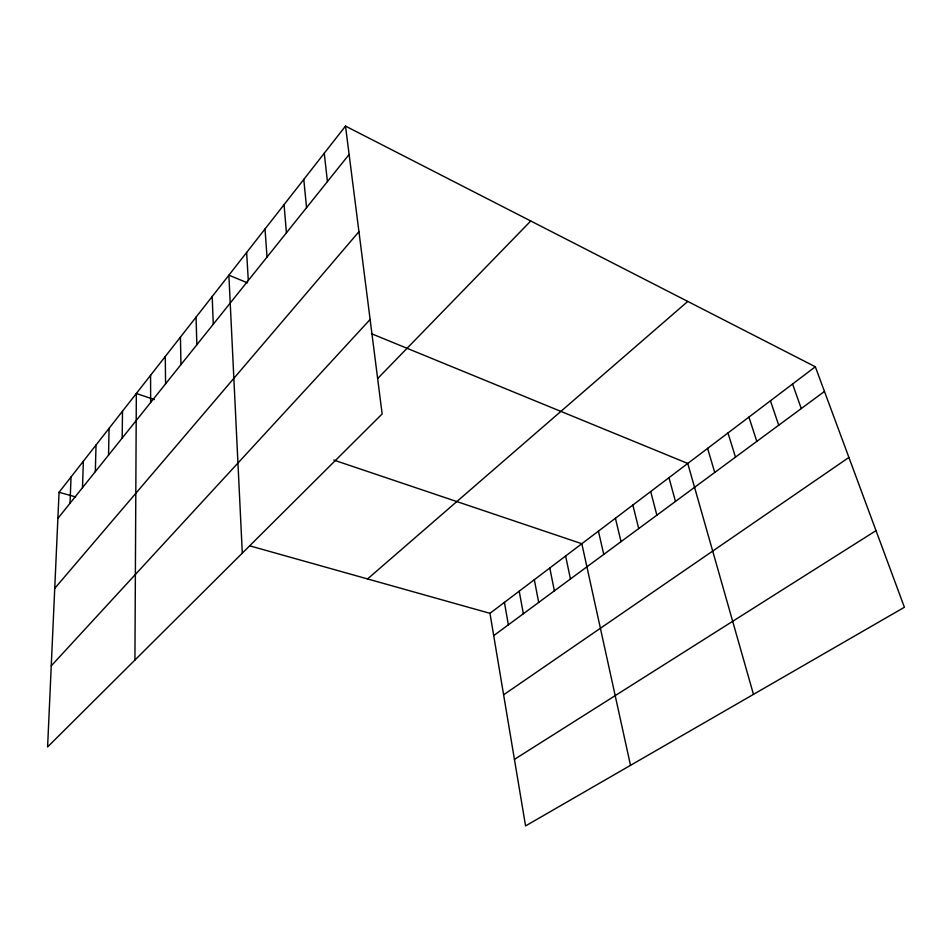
<?xml version="1.0" encoding="UTF-8"?>
<svg xmlns="http://www.w3.org/2000/svg" width="952" height="952" viewBox="0 0 952 952"><rect width="100%" height="100%" fill="white"/><g stroke="black" fill="none" stroke-linecap="round" stroke-linejoin="round"><path stroke-width="1.43" d="M134.922 660.033L136.338 393.485L154.355 399.566M122.165 438.087L122.51 411.169M108.552 455.104L109.075 428.329M95.331 471.621L96.033 445.012M82.491 487.674L83.359 461.208M70.02 503.263L71.043 476.964M345.505 126.092L59.06 492.279L47.6 746.951L382.145 413.942L345.505 126.092L815.328 366.77L904.4 607.269L525.575 825.908L489.971 613.326L815.328 366.77M57.882 518.423L349.11 154.474M54.74 588.372L358.94 231.681M51.253 665.864L370.126 319.455M377.956 378.253L530.752 220.995M367.555 578.935L687.772 301.427M493.707 635.638L824.468 391.439M503.62 694.793L848.91 457.448M514.437 759.375L876.018 530.633M59.06 492.279L75.648 496.932M249.626 545.805L489.971 613.326M333.807 460.078L581.827 543.723L630.51 765.348M247.556 282.851L228.873 275.188L242.296 553.148M371.458 333.688L687.76 463.445L753.472 694.377M792.576 384.025L801.263 408.563M770.442 400.792L778.724 425.211M748.927 417.095L756.804 441.395M727.982 432.97L735.491 457.127M707.598 448.404L714.75 472.442M668.982 477.666L675.468 501.442M650.692 491.541L656.868 515.187M632.842 505.06L638.721 528.574M615.42 518.257L621.025 541.64M598.427 531.145L603.758 554.397M565.619 556.004L570.45 578.983M549.792 567.999L554.385 590.847M534.322 579.72L538.689 602.438M519.209 591.168L523.35 613.754M504.429 602.366L508.368 624.821M324.263 153.248L327.428 181.57M303.795 179.416L306.544 207.667M284.065 204.644L286.421 232.812M265.013 228.98L267.024 257.064M246.639 252.482L248.293 280.459M212.201 296.5L213.26 324.251M196.064 317.135L196.85 344.755M180.428 337.127L180.963 364.616M165.279 356.488L165.565 383.846M150.583 375.267L150.654 402.482"/></g></svg>
